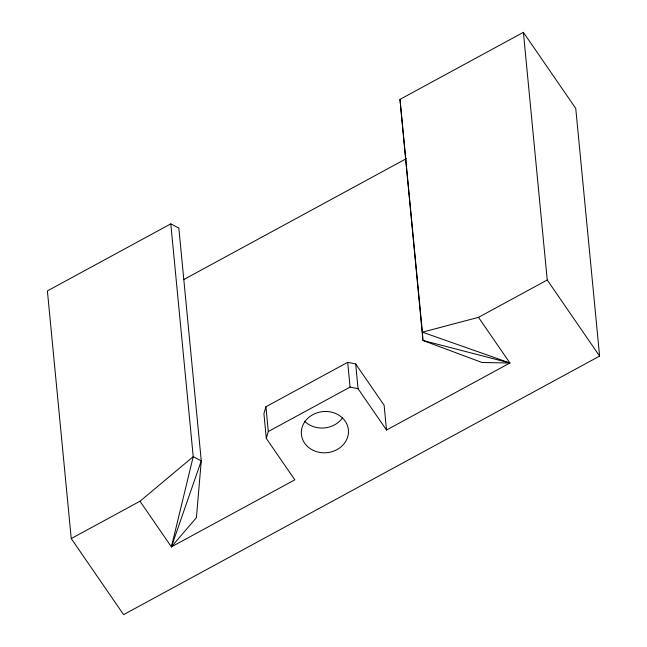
<?xml version="1.0" encoding="UTF-8"?>
<svg xmlns="http://www.w3.org/2000/svg" width="647" height="647" viewBox="0 0 647 647"><rect width="100%" height="100%" fill="white"/><g stroke="black" fill="none" stroke-linecap="round" stroke-linejoin="round"><path stroke-width="0.97" d="M170.8 223.87L178.847 228.067L201.266 460.866L196.421 517.649L171.406 546.877L193.218 456.669L170.8 223.87L47.393 290.907L71.243 538.563L123.609 614.65L599.607 356.093L575.757 108.437L523.391 32.35L399.983 99.387L422.928 340.459L482.039 362.506L509.917 362.999L478.497 317.345L422.402 332.178L422.928 340.459L509.917 362.999L386.51 430.037L358.058 388.701L355.68 363.938L347.698 362.336L265.917 406.753L263.927 413.668L266.313 438.431L294.814 479.839L171.406 546.877L139.987 501.223L71.243 538.563M266.313 438.431L268.303 431.525L265.917 406.753M171.406 546.877L201.266 460.866L193.218 456.669L139.987 501.223M183.764 279.553L406.405 158.612M268.303 431.525L350.084 387.1L358.058 388.701M478.497 317.345L547.241 280.005L523.391 32.35M509.917 362.999L422.402 332.178L399.983 99.387M547.241 280.005L599.607 356.093M355.68 363.938L384.124 405.265L386.51 430.037M347.698 362.336L350.084 387.1M342.57 417.8A23.607 20.647 -5.5 0 1 304.648 421.262M313.366 450.425A23.607 20.647 -5.5 0 0 348.482 431.347A23.607 20.647 -5.5 0 0 312.857 414.638A23.607 20.647 -5.5 0 0 313.366 450.425"/></g></svg>
